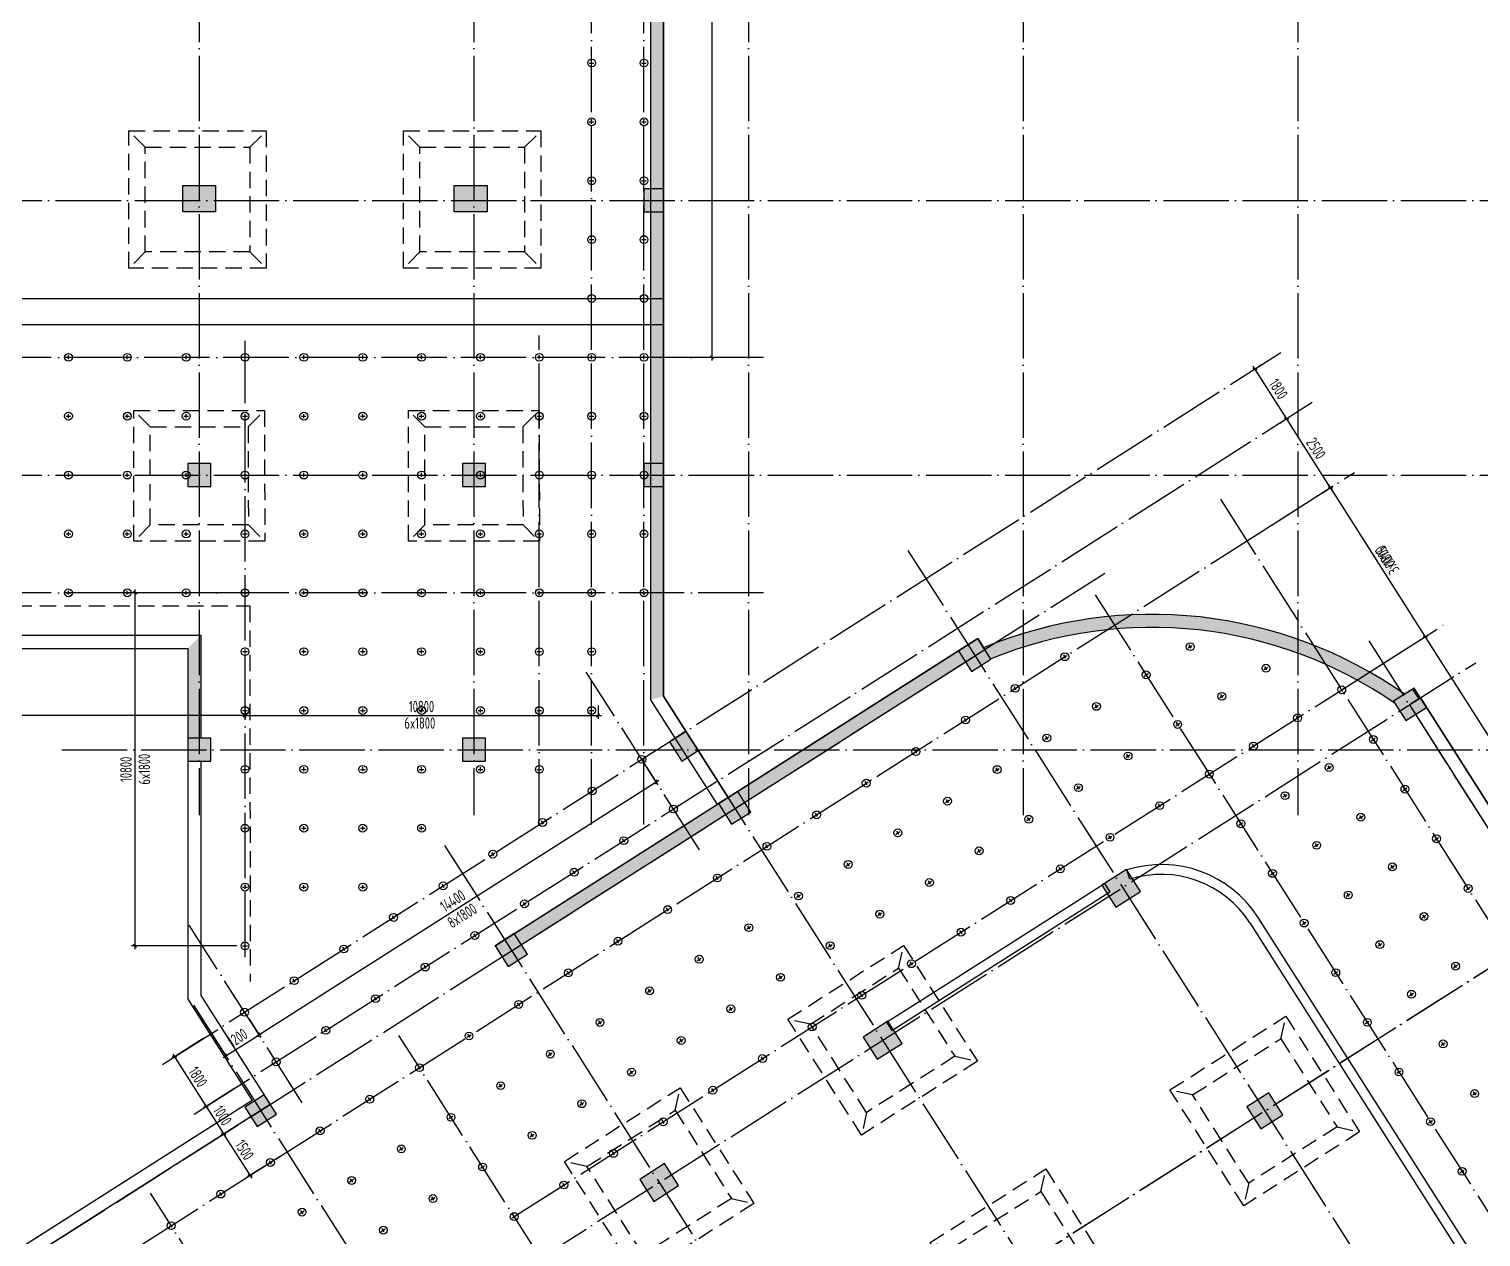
# Model space of a CAD drawing. Extents: x -190030 to 1780958, y -2186385 to 288330.
# Drawn here: x 24268 to 68671, y 69791 to 106729 of the extents above; entities that cross this region are included whole.
import ezdxf

# ---------------------------------------------------------------- set-up
doc = ezdxf.new("R2010")
doc.units = 0
doc.header["$LTSCALE"] = 1000
doc.header["$MEASUREMENT"] = 0
doc.linetypes.add('DASHED', pattern=[0.75, 0.5, -0.25])
doc.linetypes.add('DOTE', pattern=[2.42, 2, -0.2, 0.02, -0.2])
for name, color, linetype in [('05-填充_天正', 26, 'Continuous'), ('A_AXIS-轴线', 1, 'DOTE'), ('A_STR-砼墙', 51, 'Continuous'), ('COLU', 7, 'Continuous'), ('COLU_HATCH', 251, 'Continuous'), ('DIM', 3, 'Continuous'), ('DOTE', 4, 'DOTE'), ('jc', 5, 'Continuous'), ('s-base', 60, 'Continuous'), ('TEXT', 7, 'Continuous'), ('后浇带', 3, 'Continuous'), ('锚杆', 6, 'Continuous')]:
    doc.layers.add(name, color=color, linetype=linetype)
doc.styles.add('TSSD_Dimension', font='Tssdeng.shx', dxfattribs={"width": 0.7, "bigfont": 'hztxt.shx'})
doc.styles.add('TSSD_Rein', font='tssdeng.shx', dxfattribs={"width": 0.7, "bigfont": 'hztxt.shx'})
doc.dimstyles.new('TSSD_100_100', dxfattribs={"dimtxt": 350, "dimasz": 100, "dimexe": 100, "dimexo": 250, "dimgap": 100, "dimtad": 1, "dimdec": 0, "dimzin": 0, "dimdsep": 46, "dimtxsty": 'TSSD_Dimension', "dimblk": 'ARCHTICK', "dimblk1": 'ARCHTICK', "dimblk2": 'ARCHTICK', "dimcen": 0, "dimdle": 100, "dimclrt": 7, "dimadec": 0, "dimazin": 0, "dimtfac": 1, "dimtdec": 0, "dimtix": 1, "dimtmove": 2, "dimatfit": 3, "dimfxl": 1, "dimtolj": 1, "dimtzin": 0, "dimarcsym": 0})

# ---------------------------------------------------------------- blocks, each defined once
blk = doc.blocks.new('104 轴线')
for p, q in [((-100800, 67200), (-100800, -2001)), ((-92400, 67200), (-92400, -2001)), ((-84000, 67200), (-84000, -2001)), ((-75600, 67200), (-75600, -2001)), ((-67200, 67200), (-67200, -2001)), ((-139073, 16800), (13400, 16800)), ((-139073, 8400), (13400, 8400)), ((-79126, 6098), (-49948, -39738)), ((-158456, -48930), (-73109, 5398)), ((-65036, 3331), (-41175, -34153)), ((-153945, -56016), (-61764, 2663)), ((-86465, 1426), (-57287, -44410)), ((-105000, 0), (13400, 0)), ((-105000, 0), (13400, 0)), ((-93298, -2923), (-64120, -48760)), ((-149616, -62863), (-57436, -4184)), ((-149595, -62849), (-57415, -4171)), ((-100975, -7810), (-71797, -53646))]:
    blk.add_line(p, q)
blk = doc.blocks.new('A$C40850C3D')
at = {"layer": 's-base', "color": 8, "linetype": 'DASHED'}
for p, q in [((-1500, 1500), (-2000, 2000)), ((1500, 1500), (2000, 2000)), ((-1500, -1500), (-2000, -2000)), ((1500, -1500), (2000, -2000))]:
    blk.add_line(p, q, dxfattribs=at)
for points in [[(2000, 2000), (2000, -2000), (-2000, -2000), (-2000, 2000)], [(1500, 1500), (1500, -1500), (-1500, -1500), (-1500, 1500)]]:
    blk.add_lwpolyline(points, close=True, dxfattribs=at)
blk = doc.blocks.new('zhu1')
at = {"layer": 'COLU_HATCH'}
for points in [[(13823, -41550), (14823, -41550), (14823, -42350), (13823, -42350)], [(22123, -41550), (23123, -41550), (23123, -42350), (22123, -42350)], [(28522, -41650), (27922, -41650), (27922, -42350), (28522, -42350)], [(14673, -50050), (13973, -50050), (13973, -50750), (14673, -50750)], [(23073, -50050), (22373, -50050), (22373, -50750), (23073, -50750)], [(28522, -50050), (27922, -50050), (27922, -50750), (28522, -50750)], [(37539, -55776), (37941, -56408), (38532, -56032), (38129, -55400)], [(50850, -57319), (51226, -57910), (51858, -57507), (51482, -56917)], [(14673, -58450), (13973, -58450), (13973, -59150), (14673, -59150)], [(23073, -58450), (22373, -58450), (22373, -59150), (23073, -59150)], [(29076, -59147), (29582, -58825), (29206, -58235), (28700, -58557)], [(30200, -60448), (30602, -61080), (31193, -60704), (30790, -60072)], [(42353, -63617), (43112, -63134), (42682, -62459), (41923, -62943)], [(23367, -64797), (23769, -65430), (24360, -65054), (23957, -64422)], [(35056, -68262), (35815, -67779), (35385, -67104), (34626, -67588)], [(15717, -69726), (16093, -70317), (16683, -69941), (16307, -69350)], [(46357, -69722), (46787, -70397), (47461, -69967), (47032, -69292)], [(28223, -72612), (28982, -72129), (28552, -71454), (27793, -71937)]]:
    blk.add_hatch(color=8, dxfattribs=at).paths.add_polyline_path(points)
at = {"layer": 'A_STR-砼墙', "color": 8}
for p, q in [((28122, 4900), (28122, -57278)), ((28522, 5300), (28522, -57161)), ((6273, -55300), (14373, -55300)), ((14373, -55300), (14373, -58450)), ((23367, -64797), (38129, -55400)), ((38129, -55400), (38344, -55737)), ((6273, -55700), (13973, -55700)), ((13973, -55700), (13973, -58450)), ((23581, -65135), (38344, -55737)), ((28122, -57278), (30157, -60475)), ((28522, -57161), (30495, -60260)), ((51670, -57212), (51333, -57427)), ((51670, -57212), (71700, -88678)), ((51333, -57427), (71148, -88555)), ((13973, -59150), (13973, -66427)), ((14373, -59150), (14373, -66311)), ((30495, -60260), (30157, -60475)), ((42782, -62760), (42692, -62474)), ((41417, -63265), (42007, -62889)), ((42007, -62889), (42168, -63142)), ((36946, -66111), (41417, -63265)), ((41578, -63518), (42168, -63142)), ((37107, -66364), (41578, -63518)), ((46701, -63931), (53602, -74771)), ((46448, -64092), (53349, -74932)), ((23367, -64797), (23581, -65135)), ((35343, -67131), (36946, -66111)), ((13973, -66427), (15943, -69523)), ((14373, -66311), (16495, -69645)), ((35504, -67384), (37107, -66364)), ((35343, -67131), (35504, -67384)), ((15943, -69523), (9236, -73792)), ((16495, -69645), (9451, -74129))]:
    blk.add_line(p, q, dxfattribs=at)
for centre, radius, start, end in [((43454, -68108), 13450, 54.8995, 112.4922), ((43454, -68108), 13050, 55.2537, 112.1828), ((43749, -65811), 3500, 32.4792, 107.5786), ((43749, -65811), 3200, 32.4792, 107.5786)]:
    blk.add_arc(centre, radius, start, end, dxfattribs=at)
at = {"layer": 'COLU', "color": 8}
for points in [[(13823, -41550), (14823, -41550), (14823, -42350), (13823, -42350)], [(22123, -41550), (23123, -41550), (23123, -42350), (22123, -42350)], [(28522, -41650), (27922, -41650), (27922, -42350), (28522, -42350)], [(14673, -50050), (13973, -50050), (13973, -50750), (14673, -50750)], [(23073, -50050), (22373, -50050), (22373, -50750), (23073, -50750)], [(28522, -50050), (27922, -50050), (27922, -50750), (28522, -50750)], [(37539, -55776), (37941, -56408), (38532, -56032), (38129, -55400)], [(50850, -57319), (51226, -57910), (51858, -57507), (51482, -56917)], [(14673, -58450), (13973, -58450), (13973, -59150), (14673, -59150)], [(23073, -58450), (22373, -58450), (22373, -59150), (23073, -59150)], [(29076, -59147), (29582, -58825), (29206, -58235), (28700, -58557)], [(30200, -60448), (30602, -61080), (31193, -60704), (30790, -60072)], [(23367, -64797), (23769, -65430), (24360, -65054), (23957, -64422)], [(15717, -69726), (16093, -70317), (16683, -69941), (16307, -69350)], [(46357, -69722), (46787, -70397), (47461, -69967), (47032, -69292)]]:
    blk.add_lwpolyline(points, close=True, dxfattribs=at)
for points in [[(42353, -63617), (43112, -63134), (42682, -62459), (41923, -62943), (42353, -63617)], [(35056, -68262), (35815, -67779), (35385, -67104), (34626, -67588), (35056, -68262)], [(28223, -72612), (28982, -72129), (28552, -71454), (27793, -71937), (28223, -72612)]]:
    blk.add_lwpolyline(points, dxfattribs=at)
blk = doc.blocks.new('maogan1')
at = {"layer": '锚杆'}
for p, q in [((-1382074, -58863), (-1381931, -58863)), ((-1382052, -58863), (-1381929, -58863)), ((-1382000, -58920), (-1382000, -58800))]:
    blk.add_line(p, q, dxfattribs=at)
blk.add_circle((-1382000, -58863), 120, dxfattribs=at)
blk = doc.blocks.new('XZD2')
at = {"layer": 's-base', "color": 8, "linetype": 'DASHED'}
for p, q in [((1143371, -22700), (1142871, -22200)), ((1146571, -22700), (1147071, -22200)), ((1143371, -25900), (1142871, -26400)), ((1146571, -25900), (1147071, -26400))]:
    blk.add_line(p, q, dxfattribs=at)
for points in [[(1147071, -22200), (1147071, -26400), (1142871, -26400), (1142871, -22200)], [(1146571, -22700), (1146571, -25900), (1143371, -25900), (1143371, -22700)]]:
    blk.add_lwpolyline(points, close=True, dxfattribs=at)
blk = doc.blocks.new('_ArchTick')
at = {"color": 0, "linetype": 'ByBlock', "const_width": 0.4}
blk.add_lwpolyline([(-0.5, -0.5), (0.5, 0.5)], dxfattribs=at)
blk = doc.blocks.new('*D244')
at = {"layer": 'Defpoints', "color": 0, "transparency": 16777216}
for p in [(16474, 89044), (30874, 86290), (30874, 85750)]:
    blk.add_point(p, dxfattribs=at)
at = {"layer": 'DIM', "color": 0, "lineweight": -2, "transparency": 16777216}
for p, q in [((16474, 88794), (16474, 85650)), ((16374, 85750), (30974, 85750)), ((30874, 86040), (30874, 85650))]:
    blk.add_line(p, q, dxfattribs=at)
at = {"layer": 'DIM', "color": 0, "lineweight": -2, "transparency": 16777216, "xscale": 100, "yscale": 100, "zscale": 100}
for p, rotation in [((16474, 85750), 180.0000003868662), ((30874, 85750), 3.868661834577535e-07)]:
    blk.add_blockref('_ArchTick', p, dxfattribs=dict(at, rotation=rotation))
at = {"layer": 'DIM', "color": 7, "transparency": 16777216, "insert": (23674, 86025), "char_height": 350, "attachment_point": 5, "rotation": 0, "style": 'TSSD_Dimension'}
blk.add_mtext('\\A1;14400', dxfattribs=at)
blk = doc.blocks.new('*D246')
at = {"layer": 'Defpoints', "color": 0, "transparency": 16777216}
for p in [(30871, 86290), (41671, 86290), (41671, 85735)]:
    blk.add_point(p, dxfattribs=at)
at = {"layer": 'DIM', "color": 0, "lineweight": -2, "transparency": 16777216}
for p, q in [((30771, 85735), (41771, 85735)), ((30871, 86040), (30871, 85635)), ((41671, 86040), (41671, 85635))]:
    blk.add_line(p, q, dxfattribs=at)
at = {"layer": 'DIM', "color": 0, "lineweight": -2, "transparency": 16777216, "xscale": 100, "yscale": 100, "zscale": 100}
for p, rotation in [((30871, 85735), 180.0000003868662), ((41671, 85735), 3.868661834577535e-07)]:
    blk.add_blockref('_ArchTick', p, dxfattribs=dict(at, rotation=rotation))
at = {"layer": 'DIM', "color": 7, "transparency": 16777216, "insert": (36271, 86010), "char_height": 350, "attachment_point": 5, "rotation": 0, "style": 'TSSD_Dimension'}
blk.add_mtext('\\A1;10800', dxfattribs=at)
blk = doc.blocks.new('*D261')
at = {"layer": 'Defpoints', "color": 0, "transparency": 16777216}
for p in [(66969, 88150), (64413, 86522), (79013, 63810)]:
    blk.add_point(p, dxfattribs=at)
at = {"layer": 'DIM', "color": 0, "lineweight": -2, "transparency": 16777216}
for p, q in [((64624, 86657), (67054, 88203)), ((81522, 65288), (66916, 88234)), ((79224, 63944), (81552, 65426))]:
    blk.add_line(p, q, dxfattribs=at)
at = {"layer": 'DIM', "color": 0, "lineweight": -2, "transparency": 16777216, "xscale": 100, "yscale": 100, "zscale": 100}
for p, rotation in [((66969, 88150), 122.4790463259769), ((81468, 65373), 302.4790463259769)]:
    blk.add_blockref('_ArchTick', p, dxfattribs=dict(at, rotation=rotation))
at = {"layer": 'DIM', "color": 7, "transparency": 16777216, "insert": (74451, 76909), "char_height": 350, "attachment_point": 5, "rotation": 302.479, "style": 'TSSD_Dimension'}
blk.add_mtext('\\A1;27000', dxfattribs=at)
blk = doc.blocks.new('*D262')
at = {"layer": 'Defpoints', "color": 0, "transparency": 16777216}
for p in [(64070, 92705), (61514, 91078), (64413, 86522)]:
    blk.add_point(p, dxfattribs=at)
at = {"layer": 'DIM', "color": 0, "lineweight": -2, "transparency": 16777216}
for p, q in [((61724, 91212), (64154, 92758)), ((67023, 88065), (64016, 92789)), ((64624, 86657), (67054, 88203))]:
    blk.add_line(p, q, dxfattribs=at)
at = {"layer": 'DIM', "color": 0, "lineweight": -2, "transparency": 16777216, "xscale": 100, "yscale": 100, "zscale": 100}
for p, rotation in [((64070, 92705), 122.4790463259769), ((66969, 88150), 302.4790463259769)]:
    blk.add_blockref('_ArchTick', p, dxfattribs=dict(at, rotation=rotation))
at = {"layer": 'DIM', "color": 7, "transparency": 16777216, "insert": (65752, 90575), "char_height": 350, "attachment_point": 5, "rotation": 302.479, "style": 'TSSD_Dimension'}
blk.add_mtext('\\A1;5400', dxfattribs=at)
blk = doc.blocks.new('*D266')
at = {"layer": 'Defpoints', "color": 0, "transparency": 16777216}
for p in [(29805, 75991), (30772, 74473), (29683, 73779)]:
    blk.add_point(p, dxfattribs=at)
at = {"layer": 'DIM', "color": 0, "lineweight": -2, "transparency": 16777216}
for p, q in [((29595, 75857), (28632, 75244)), ((28663, 75382), (29737, 73695)), ((30561, 74338), (29599, 73726))]:
    blk.add_line(p, q, dxfattribs=at)
at = {"layer": 'DIM', "color": 0, "lineweight": -2, "transparency": 16777216, "xscale": 100, "yscale": 100, "zscale": 100}
for p, rotation in [((28716, 75298), 122.4790463259769), ((29683, 73779), 302.4790463259769)]:
    blk.add_blockref('_ArchTick', p, dxfattribs=dict(at, rotation=rotation))
at = {"layer": 'DIM', "color": 7, "transparency": 16777216, "insert": (29432, 74686), "char_height": 350, "attachment_point": 5, "rotation": 302.479, "style": 'TSSD_Dimension'}
blk.add_mtext('\\A1;1800', dxfattribs=at)
blk = doc.blocks.new('*D267')
at = {"layer": 'Defpoints', "color": 0, "transparency": 16777216}
for p in [(30772, 74473), (31646, 73844), (30220, 72936)]:
    blk.add_point(p, dxfattribs=at)
at = {"layer": 'DIM', "color": 0, "lineweight": -2, "transparency": 16777216}
for p, q in [((30561, 74338), (29599, 73726)), ((29629, 73864), (30274, 72852)), ((31435, 73710), (30136, 72882))]:
    blk.add_line(p, q, dxfattribs=at)
at = {"layer": 'DIM', "color": 0, "lineweight": -2, "transparency": 16777216, "xscale": 100, "yscale": 100, "zscale": 100}
for p, rotation in [((29683, 73779), 122.4790463259769), ((30220, 72936), 302.4790463259769)]:
    blk.add_blockref('_ArchTick', p, dxfattribs=dict(at, rotation=rotation))
at = {"layer": 'DIM', "color": 7, "transparency": 16777216, "insert": (30183, 73505), "char_height": 350, "attachment_point": 5, "rotation": 302.479, "style": 'TSSD_Dimension'}
blk.add_mtext('\\A1;1000', dxfattribs=at)
blk = doc.blocks.new('*D268')
at = {"layer": 'Defpoints', "color": 0, "transparency": 16777216}
for p in [(30862, 76659), (29847, 76018), (31299, 75973)]:
    blk.add_point(p, dxfattribs=at)
at = {"layer": 'DIM', "color": 0, "lineweight": -2, "transparency": 16777216}
for p, q in [((30996, 76448), (31353, 75888)), ((30202, 75274), (31383, 76026)), ((29982, 75807), (30340, 75244))]:
    blk.add_line(p, q, dxfattribs=at)
at = {"layer": 'DIM', "color": 0, "lineweight": -2, "transparency": 16777216, "xscale": 100, "yscale": 100, "zscale": 100}
for p, rotation in [((31299, 75973), 32.4790463269994), ((30286, 75328), 212.4790463269994)]:
    blk.add_blockref('_ArchTick', p, dxfattribs=dict(at, rotation=rotation))
at = {"layer": 'DIM', "color": 7, "transparency": 16777216, "insert": (30645, 75882), "char_height": 350, "attachment_point": 5, "rotation": 32.479, "style": 'TSSD_Dimension'}
blk.add_mtext('\\A1;1200', dxfattribs=at)
blk = doc.blocks.new('*D269')
at = {"layer": 'Defpoints', "color": 0, "transparency": 16777216}
for p in [(43009, 84392), (43446, 83705), (30862, 76659)]:
    blk.add_point(p, dxfattribs=at)
at = {"layer": 'DIM', "color": 0, "lineweight": -2, "transparency": 16777216}
for p, q in [((43144, 84181), (43500, 83621)), ((31215, 75919), (43531, 83759)), ((30996, 76448), (31353, 75888))]:
    blk.add_line(p, q, dxfattribs=at)
at = {"layer": 'DIM', "color": 0, "lineweight": -2, "transparency": 16777216, "xscale": 100, "yscale": 100, "zscale": 100}
for p, rotation in [((43446, 83705), 32.4790463269994), ((31299, 75973), 212.4790463269994)]:
    blk.add_blockref('_ArchTick', p, dxfattribs=dict(at, rotation=rotation))
at = {"layer": 'DIM', "color": 7, "transparency": 16777216, "insert": (37225, 80071), "char_height": 350, "attachment_point": 5, "rotation": 32.479, "style": 'TSSD_Dimension'}
blk.add_mtext('\\A1;14400', dxfattribs=at)
blk = doc.blocks.new('*D270')
at = {"layer": 'Defpoints', "color": 0, "transparency": 16777216}
for p in [(30874, 89490), (27506, 78690), (30874, 78690)]:
    blk.add_point(p, dxfattribs=at)
at = {"layer": 'DIM', "color": 0, "lineweight": -2, "transparency": 16777216}
for p, q in [((30624, 89490), (27406, 89490)), ((27506, 89590), (27506, 78590)), ((30624, 78690), (27406, 78690))]:
    blk.add_line(p, q, dxfattribs=at)
at = {"layer": 'DIM', "color": 0, "lineweight": -2, "transparency": 16777216, "xscale": 100, "yscale": 100, "zscale": 100}
for p, rotation in [((27506, 89490), 90.00000039198977), ((27506, 78690), 270.0000003919898)]:
    blk.add_blockref('_ArchTick', p, dxfattribs=dict(at, rotation=rotation))
at = {"layer": 'DIM', "color": 7, "transparency": 16777216, "insert": (27231, 84090), "char_height": 350, "attachment_point": 5, "rotation": 90, "style": 'TSSD_Dimension'}
blk.add_mtext('\\A1;10800', dxfattribs=at)
blk = doc.blocks.new('*D271')
at = {"layer": 'Defpoints', "color": 0, "transparency": 16777216}
for p in [(62727, 94814), (62727, 94814), (64070, 92705)]:
    blk.add_point(p, dxfattribs=at)
at = {"layer": 'DIM', "color": 0, "lineweight": -2, "transparency": 16777216}
for p, q in [((62516, 94680), (62643, 94760)), ((64123, 92620), (62673, 94898)), ((63859, 92570), (63985, 92651))]:
    blk.add_line(p, q, dxfattribs=at)
at = {"layer": 'DIM', "color": 0, "lineweight": -2, "transparency": 16777216, "xscale": 100, "yscale": 100, "zscale": 100}
for p, rotation in [((62727, 94814), 122.4790463259769), ((64070, 92705), 302.4790463259769)]:
    blk.add_blockref('_ArchTick', p, dxfattribs=dict(at, rotation=rotation))
at = {"layer": 'DIM', "color": 7, "transparency": 16777216, "insert": (63630, 93907), "char_height": 350, "attachment_point": 5, "rotation": 302.479, "style": 'TSSD_Dimension'}
blk.add_mtext('\\A1;2500', dxfattribs=at)
blk = doc.blocks.new('*D272')
at = {"layer": 'Defpoints', "color": 0, "transparency": 16777216}
for p in [(61761, 96332), (61761, 96332), (62727, 94814)]:
    blk.add_point(p, dxfattribs=at)
at = {"layer": 'DIM', "color": 0, "lineweight": -2, "transparency": 16777216}
for p, q in [((62781, 94729), (61707, 96417)), ((61971, 96467), (61845, 96386)), ((62516, 94680), (62643, 94760))]:
    blk.add_line(p, q, dxfattribs=at)
at = {"layer": 'DIM', "color": 0, "lineweight": -2, "transparency": 16777216, "xscale": 100, "yscale": 100, "zscale": 100}
for p, rotation in [((61761, 96332), 122.4790463259769), ((62727, 94814), 302.4790463259769)]:
    blk.add_blockref('_ArchTick', p, dxfattribs=dict(at, rotation=rotation))
at = {"layer": 'DIM', "color": 7, "transparency": 16777216, "insert": (62476, 95721), "char_height": 350, "attachment_point": 5, "rotation": 302.479, "style": 'TSSD_Dimension'}
blk.add_mtext('\\A1;1800', dxfattribs=at)
blk = doc.blocks.new('*D286')
at = {"layer": 'Defpoints', "color": 0, "transparency": 16777216}
for p in [(31351, 73656), (32157, 72390), (31026, 71670)]:
    blk.add_point(p, dxfattribs=at)
at = {"layer": 'DIM', "color": 0, "lineweight": -2, "transparency": 16777216}
for p, q in [((31140, 73522), (30136, 72882)), ((30166, 73020), (31079, 71586)), ((31946, 72256), (30941, 71617))]:
    blk.add_line(p, q, dxfattribs=at)
at = {"layer": 'DIM', "color": 0, "lineweight": -2, "transparency": 16777216, "xscale": 100, "yscale": 100, "zscale": 100}
for p, rotation in [((30220, 72936), 122.4797516546435), ((31026, 71670), 302.4797516546435)]:
    blk.add_blockref('_ArchTick', p, dxfattribs=dict(at, rotation=rotation))
at = {"layer": 'DIM', "color": 7, "transparency": 16777216, "insert": (30855, 72451), "char_height": 350, "attachment_point": 5, "rotation": 302.4798, "style": 'TSSD_Dimension'}
blk.add_mtext('\\A1;1500', dxfattribs=at)
blk = doc.blocks.new('*D292')
at = {"layer": 'Defpoints', "color": 0, "transparency": 16777216}
for p in [(43022, 132690), (43074, 96690), (45153, 96690)]:
    blk.add_point(p, dxfattribs=at)
at = {"layer": 'DIM', "color": 0, "lineweight": -2, "transparency": 16777216}
for p, q in [((45153, 132790), (45153, 96590)), ((43272, 132690), (45253, 132690)), ((43324, 96690), (45253, 96690))]:
    blk.add_line(p, q, dxfattribs=at)
at = {"layer": 'DIM', "color": 0, "lineweight": -2, "transparency": 16777216, "xscale": 100, "yscale": 100, "zscale": 100}
for p, rotation in [((45153, 132690), 90.00000000006006), ((45153, 96690), 270.0000000000601)]:
    blk.add_blockref('_ArchTick', p, dxfattribs=dict(at, rotation=rotation))
at = {"layer": 'DIM', "color": 7, "transparency": 16777216, "insert": (44878, 114690), "char_height": 350, "attachment_point": 5, "rotation": 90, "style": 'TSSD_Dimension'}
blk.add_mtext('\\A1;36000', dxfattribs=at)

msp = doc.modelspace()

# ---------------------------------------------------------------- hatches: boundary and pattern name
at = {"layer": '05-填充_天正'}
for points in [[(43673.2, 148789.5), (43273.2, 148389.5), (43273.2, 86212), (43673.2, 86328.5)], [(53459.4, 87808.1), (53677.6, 87465.3, -0.2536384), (66042.5, 86104.2), (66000.6, 86170.1), (66338.7, 86385.3, 0.2567226)], [(29123.5, 85039.5), (29523.5, 85039.5), (29523.5, 88189.5), (29123.5, 87789.5)], [(38732.3, 78354.7), (53495, 87752.1), (53280.2, 88089.5), (38517.5, 78692.1)]]:
    msp.add_hatch(color=8, dxfattribs=at).paths.add_polyline_path(points)

# ---------------------------------------------------------------- linework, layer by layer
at = {"layer": 'A_STR-砼墙', "color": 8}
for p, q in [((43273.2, 148389.5), (43273.2, 86212)), ((29523.5, 88189.5), (29523.5, 85039.5)), ((38517.5, 78692.1), (53280.2, 88089.5)), ((29123.5, 87789.5), (29123.5, 85039.5)), ((38732.3, 78354.7), (53495, 87752.1))]:
    msp.add_line(p, q, dxfattribs=at)
msp.add_arc((58604.8, 75381.2), 13050, 55.25372, 112.18282, dxfattribs=at)
at = {"layer": 'DOTE'}
for p, q in [((41473.5, 82402.1), (41473.5, 150494.1)), ((43073.5, 82402.1), (43073.5, 150494.1)), ((39873.5, 82402.1), (39873.5, 97355.5)), ((28351.4, 75065.5), (62547.1, 96833)), ((30873.5, 78345.5), (30873.5, 97189.3)), ((46728, 96689.5), (-11323.5, 96689.5)), ((29318, 73547.1), (63513.7, 95314.5)), ((-27376.6, 34494), (64800.2, 93169.7)), ((60703.1, 92350.7), (87833.3, 49730.6)), ((46728, 89489.5), (-11323.5, 89489.5)), ((56876.7, 89423.1), (81925.1, 50073.6)), ((39105.6, 70412.8), (67607.4, 88555.8)), ((44767.9, 81629.2), (41310, 87061.5)), ((32620.4, 73896.6), (29162.4, 79328.9)), ((60915.4, 36150.6), (35577, 75956.1)), ((53322.2, 31319.1), (27983.7, 71124.7))]:
    msp.add_line(p, q, dxfattribs=at)
at = {"layer": 'jc', "color": 8}
msp.add_lwpolyline([(86851.1, 54811.8), (66821.3, 86277.6), (66779.1, 86250.7), (66591.1, 86546), (66338.7, 86385.3), (66338.7, 86385.3, 0.2567226), (53459.4, 87808.1), (53280.2, 88089.5), (45645.8, 83229.8), (45645.8, 83229.8), (43673.2, 86328.5), (43673.2, 148789.5)], format="xyb", dxfattribs=at)
msp.add_lwpolyline([(-6426.5, 140339.5), (-6426.5, 96760.3), (-359.1, 87232.1), (516.4, 87789.5), (29123.5, 87789.5), (29123.5, 77062.2), (31094, 73966.6), (-10537.1, 47467)], dxfattribs=at)
at = {"layer": 's-base', "color": 8, "linetype": 'DASHED'}
for p, q in [((599.9, 89089.5), (31019.7, 89089.5)), ((31019.7, 89089.5), (31029.7, 77606.2))]:
    msp.add_line(p, q, dxfattribs=at)
at = {"layer": '后浇带', "color": 8}
for p, q in [((-6426.5, 98489.5), (43673.2, 98489.5)), ((-6426.5, 97689.5), (43673.2, 97689.5))]:
    msp.add_line(p, q, dxfattribs=at)

# ---------------------------------------------------------------- block references
at = {"layer": '05-填充_天正', "color": 8, "rotation": 359.9998411280657}
msp.add_blockref('zhu1', (15151.3, 143489.5), dxfattribs=at)
at = {"layer": 'A_AXIS-轴线', "rotation": 7.036962474964308e-07}
msp.add_blockref('104 轴线', (130273.5, 84689.5), dxfattribs=at)
at = {"layer": 's-base', "color": 8}
for name, p, rotation in [('XZD2', (-1115546.8, 125851.3), 359.9981697694363), ('XZD2', (-1107146.8, 125851.3), 359.9981697694363), ('A$C40850C3D', (29473.5, 93067), 0.05005720548987761), ('A$C40850C3D', (37873.5, 93067), 0.05005720548987761), ('XZD2', (-928571.1, -518517.8), 32.47807342356658), ('XZD2', (-916882.3, -520679), 32.47807342356658), ('XZD2', (-935404.2, -522867.4), 32.47807342356658), ('XZD2', (-924221.5, -525350.8), 32.47807342356658)]:
    msp.add_blockref(name, p, dxfattribs=dict(at, rotation=rotation))
at = {"layer": '锚杆'}
for p, rotation in [((1423473.5, 164552.9), 3.868661834577535e-07), ((1425073.5, 164552.9), 3.868661834577535e-07), ((1423473.5, 162752.9), 3.868661834577535e-07), ((1425073.5, 162752.9), 3.868661834577535e-07), ((1423473.5, 160952.9), 3.868661834577535e-07), ((1425073.5, 160952.9), 3.868661834577535e-07), ((1423473.5, 159152.9), 3.868661834577535e-07), ((1425073.5, 159152.9), 3.868661834577535e-07), ((1423473.5, 157352.9), 3.868661834577535e-07), ((1425073.5, 157352.9), 3.868661834577535e-07), ((1407473.5, 155552.9), 3.868661834577535e-07), ((1409273.5, 155552.9), 3.868661834577535e-07), ((1411073.5, 155552.9), 3.868661834577535e-07), ((1412873.5, 155552.9), 3.868661834577535e-07), ((1414673.5, 155552.9), 3.868661834577535e-07), ((1416473.5, 155552.9), 3.868661834577535e-07), ((1418273.5, 155552.9), 3.868661834577535e-07), ((1420073.5, 155552.9), 3.868661834577535e-07), ((1421873.5, 155552.9), 3.868661834577535e-07), ((1423473.5, 155552.9), 3.868661834577535e-07), ((1425073.5, 155552.9), 3.868661834577535e-07), ((1407473.5, 153752.9), 3.868661834577535e-07), ((1409273.5, 153752.9), 3.868661834577535e-07), ((1411073.5, 153752.9), 3.868661834577535e-07), ((1412873.5, 153752.9), 3.868661834577535e-07), ((1414673.5, 153752.9), 3.868661834577535e-07), ((1416473.5, 153752.9), 3.868661834577535e-07), ((1418273.5, 153752.9), 3.868661834577535e-07), ((1420073.5, 153752.9), 3.868661834577535e-07), ((1421873.5, 153752.9), 3.868661834577535e-07), ((1423473.5, 153752.9), 3.868661834577535e-07), ((1425073.5, 153752.9), 3.868661834577535e-07), ((1407473.5, 151952.9), 3.868661834577535e-07), ((1409273.5, 151952.9), 3.868661834577535e-07), ((1411073.5, 151952.9), 3.868661834577535e-07), ((1412873.5, 151952.9), 3.868661834577535e-07), ((1414673.5, 151952.9), 3.868661834577535e-07), ((1416473.5, 151952.9), 3.868661834577535e-07), ((1418273.5, 151952.9), 3.868661834577535e-07), ((1420073.5, 151952.9), 3.868661834577535e-07), ((1421873.5, 151952.9), 3.868661834577535e-07), ((1423473.5, 151952.9), 3.868661834577535e-07), ((1425073.5, 151952.9), 3.868661834577535e-07), ((1407473.5, 150152.9), 3.868661834577535e-07), ((1409273.5, 150152.9), 3.868661834577535e-07), ((1411073.5, 150152.9), 3.868661834577535e-07), ((1412873.5, 150152.9), 3.868661834577535e-07), ((1414673.5, 150152.9), 3.868661834577535e-07), ((1416473.5, 150152.9), 3.868661834577535e-07), ((1418273.5, 150152.9), 3.868661834577535e-07), ((1420073.5, 150152.9), 3.868661834577535e-07), ((1421873.5, 150152.9), 3.868661834577535e-07), ((1423473.5, 150152.9), 3.868661834577535e-07), ((1425073.5, 150152.9), 3.868661834577535e-07), ((1407473.5, 148352.9), 3.868661834577535e-07), ((1409273.5, 148352.9), 3.868661834577535e-07), ((1411073.5, 148352.9), 3.868661834577535e-07), ((1412873.5, 148352.9), 3.868661834577535e-07), ((1414673.5, 148352.9), 3.868661834577535e-07), ((1416473.5, 148352.9), 3.868661834577535e-07), ((1418273.5, 148352.9), 3.868661834577535e-07), ((1420073.5, 148352.9), 3.868661834577535e-07), ((1421873.5, 148352.9), 3.868661834577535e-07), ((1423473.5, 148352.9), 3.868661834577535e-07), ((1425073.5, 148352.9), 3.868661834577535e-07), ((1196391.4, 876196.6), 32.30633760721886), ((1412873.5, 146552.9), 3.868661834577535e-07), ((1414673.5, 146552.9), 3.868661834577535e-07), ((1416473.5, 146552.9), 3.868661834577535e-07), ((1418273.5, 146552.9), 3.868661834577535e-07), ((1420073.5, 146552.9), 3.868661834577535e-07), ((1421873.5, 146552.9), 3.868661834577535e-07), ((1423473.5, 146552.9), 3.868661834577535e-07), ((1192556.6, 875889.3), 32.30633760721886), ((1195041.7, 875337.4), 32.30633760721886), ((1198707.7, 875537.4), 32.30633760721886), ((1191038.2, 874922.7), 32.30633760721886), ((1201024.1, 874878.1), 32.30633760721886), ((1193523.2, 874370.9), 32.30633760721886), ((1197358, 874678.2), 32.30633760721886), ((1412873.5, 144752.9), 3.868661834577535e-07), ((1414673.5, 144752.9), 3.868661834577535e-07), ((1416473.5, 144752.9), 3.868661834577535e-07), ((1418273.5, 144752.9), 3.868661834577535e-07), ((1420073.5, 144752.9), 3.868661834577535e-07), ((1421873.5, 144752.9), 3.868661834577535e-07), ((1423473.5, 144752.9), 3.868661834577535e-07), ((1189519.7, 873956.1), 32.30633760721886), ((1199674.3, 874018.9), 32.30633760721886), ((1196008.3, 873819), 32.30633760721886), ((1192004.8, 873404.3), 32.30633760721886), ((1198324.6, 873159.7), 32.30633760721886), ((1201990.7, 873359.6), 32.30633760721886), ((1179618.4, 872750.6), 32.30633760721886), ((1188001.3, 872989.5), 32.30633760721886), ((1194489.8, 872852.4), 32.30633760721886), ((1412873.5, 142952.9), 3.868661834577535e-07), ((1414673.5, 142952.9), 3.868661834577535e-07), ((1416473.5, 142952.9), 3.868661834577535e-07), ((1418273.5, 142952.9), 3.868661834577535e-07), ((1420073.5, 142952.9), 3.868661834577535e-07), ((1421873.5, 142952.9), 3.868661834577535e-07), ((1190486.3, 872437.7), 32.30633760721886), ((1196974.8, 872300.5), 32.30633760721886), ((1200640.9, 872500.5), 32.30633760721886), ((1178099.9, 871784), 32.30633760721886), ((1186482.8, 872023), 32.30633760721886), ((1192971.3, 871885.8), 32.30633760721886), ((1202957.2, 871841.2), 32.30633760721886), ((1180585, 871232.2), 32.30633760721886), ((1188967.8, 871471.1), 32.30633760721886), ((1195456.4, 871333.9), 32.30633760721886), ((1199291.2, 871641.3), 32.30633760721886), ((1176581.5, 870817.4), 32.30633760721886), ((1184964.4, 871056.4), 32.30633760721886), ((1191452.9, 870919.2), 32.30633760721886), ((1197941.4, 870782.1), 32.30633760721886), ((1201607.5, 870982), 32.30633760721886), ((1412873.5, 141152.9), 3.868661834577535e-07), ((1414673.5, 141152.9), 3.868661834577535e-07), ((1416473.5, 141152.9), 3.868661834577535e-07), ((1418273.5, 141152.9), 3.868661834577535e-07), ((1187449.4, 870504.5), 32.30633760721886), ((1193937.9, 870367.4), 32.30633760721886), ((1179066.5, 870265.6), 32.30633760721886), ((1183445.9, 870089.8), 32.30633760721886), ((1189934.4, 869952.6), 32.30633760721886), ((1200257.8, 870122.8), 32.30633760721886), ((1203923.8, 870322.7), 32.30633760721886), ((1175063, 869850.9), 32.30633760721886), ((1185930.9, 869537.9), 32.30633760721886), ((1202574.1, 869463.5), 32.30633760721886), ((1177548.1, 869299), 32.30633760721886), ((1181927.4, 869123.2), 32.30633760721886), ((1192419.5, 869400.8), 32.30633760721886), ((1198908, 869263.6), 32.30633760721886), ((1412873.5, 139352.9), 3.868661834577535e-07), ((1414673.5, 139352.9), 3.868661834577535e-07), ((1416473.5, 139352.9), 3.868661834577535e-07), ((1173544.6, 868884.3), 32.30633760721886), ((1184412.5, 868571.3), 32.30633760721886), ((1188416, 868986), 32.30633760721886), ((1201224.4, 868604.4), 32.30633760721886), ((1204890.4, 868804.3), 32.30633760721886), ((1176029.6, 868332.4), 32.30633760721886), ((1180409, 868156.6), 32.30633760721886), ((1190901, 868434.2), 32.30633760721886), ((1172026.1, 867917.7), 32.30633760721886), ((1186897.5, 868019.5), 32.30633760721886), ((1199874.6, 867745.2), 32.30633760721886), ((1203540.7, 867945.1), 32.30633760721886), ((1174511.1, 867365.8), 32.30633760721886), ((1182894, 867604.7), 32.30633760721886), ((1189382.6, 867467.6), 32.30633760721886), ((1412873.5, 137552.9), 3.868661834577535e-07), ((1170507.6, 866951.1), 32.30633760721886), ((1178890.5, 867190), 32.30633760721886), ((1185379.1, 867052.9), 32.30633760721886), ((1202190.9, 867085.9), 32.30633760721886), ((1172992.7, 866399.2), 32.30633760721886), ((1181375.6, 866638.1), 32.30633760721886), ((1187864.1, 866501), 32.30633760721886), ((1204507.3, 866426.6), 32.30633760721886), ((1168989.2, 865984.5), 32.30633760721886), ((1177372.1, 866223.4), 32.30633760721886), ((1183860.6, 866086.3), 32.30633760721886), ((1200841.2, 866226.7), 32.30633760721886), ((1179857.1, 865671.6), 32.30633760721886), ((1186345.7, 865534.4), 32.30633760721886), ((1203157.5, 865567.4), 32.30633760721886), ((1167470.7, 865017.9), 32.30633760721886), ((1171474.2, 865432.6), 32.30633760721886), ((1175853.6, 865256.8), 32.30633760721886), ((1182342.2, 865119.7), 32.30633760721886), ((1178338.7, 864705), 32.30633760721886), ((1184827.2, 864567.8), 32.30633760721886), ((1201807.8, 864708.3), 32.30633760721886), ((1169955.8, 864466), 32.30633760721886), ((1174335.2, 864290.2), 32.30633760721886), ((1180823.7, 864153.1), 32.30633760721886), ((1176820.2, 863738.4), 32.30633760721886), ((1204124.1, 864049), 32.30633760721886), ((1168437.3, 863499.5), 32.30633760721886), ((1172816.7, 863323.7), 32.30633760721886), ((1183308.7, 863601.2), 32.30633760721886), ((1179305.3, 863186.5), 32.30633760721886), ((1202774.4, 863189.8), 32.30633760721886), ((1171298.3, 862357.1), 32.30633760721886), ((1175301.8, 862771.8), 32.30633760721886), ((1181790.3, 862634.6), 32.30633760721886), ((1205090.7, 862530.5), 32.30633760721886), ((1177786.8, 862219.9), 32.30633760721886), ((1173783.3, 861805.2), 32.30633760721886), ((1180271.8, 861668.1), 32.30633760721886), ((1203741, 861671.4), 32.30633760721886), ((1169779.8, 861390.5), 32.30633760721886), ((1176268.3, 861253.3), 32.30633760721886), ((1172264.8, 860838.6), 32.30633760721886), ((1178753.4, 860701.5), 32.30633760721886), ((1168261.3, 860423.9), 32.30633760721886), ((1174749.9, 860286.7), 32.30633760721886), ((1204707.6, 860152.9), 32.30633760721886), ((1170746.4, 859872), 32.30633760721886), ((1177234.9, 859734.9), 32.30633760721886), ((1166742.9, 859457.3), 32.30633760721886), ((1173231.4, 859320.2), 32.30633760721886), ((1169227.9, 858905.4), 32.30633760721886), ((1165224.4, 858490.7), 32.30633760721886), ((1171713, 858353.6), 32.30633760721886), ((1175716.5, 858768.3), 32.30633760721886)]:
    msp.add_blockref('maogan1', p, dxfattribs=dict(at, rotation=rotation))

# ---------------------------------------------------------------- texts
at = {"layer": 'TEXT', "style": 'TSSD_Rein', "width": 0.7}
for s, rotation, p in [('3x1800', 122.47905, (66194.7, 90194.1)), ('6x1800', 0, (35748.9, 85330.3)), ('6x1800', 90.47905, (27974.4, 83625.8)), ('8x1800', 32.47905, (37205.9, 79214.1))]:
    msp.add_text(s, height=350, rotation=rotation, dxfattribs=at).set_placement(p)

# ---------------------------------------------------------------- dimensions: what is measured, and where the dimension line sits
at = {"layer": 'DIM'}
for base, p1, p2, angle, picture, middle in [((45152.9, 96689.5), (43022, 132689.5), (43073.5, 96689.5), 90, '*D292', (44877.9, 114689.5)), ((61760.6, 96332.3), (62727.1, 94813.9), (61760.6, 96332.3), 122.47905, '*D272', (62475.8, 95720.8)), ((62727.1, 94813.9), (64069.7, 92704.7), (62727.1, 94813.9), 122.47905, '*D271', (63630.4, 93907)), ((64069.7, 92704.7), (64413.2, 86522.5), (61513.6, 91077.6), 122.47905, '*D262', (65751.5, 90574.8)), ((30873.5, 85750.2), (16473.5, 89043.5), (30873.5, 86289.5), 0, '*D244', (23673.5, 86025.2)), ((66969.3, 88149.6), (79013.3, 63810.1), (64413.2, 86522.5), 122.47905, '*D261', (74450.7, 76908.8)), ((41671, 85734.8), (30871, 86289.5), (41671, 86289.5), 0, '*D246', (36271, 86009.8)), ((43446.4, 83705.2), (30861.8, 76659.2), (43009.4, 84391.8), 32.47905, '*D269', (37225, 80070.9)), ((31298.9, 75972.6), (29847.5, 76017.8), (30861.8, 76659.2), 32.47905, '*D268', (30645, 75882.4)), ((29683, 73779.4), (29805.5, 75991.1), (30772.1, 74472.7), 122.47905, '*D266', (29431.7, 74686.3)), ((30219.9, 72936), (30772.1, 74472.7), (31646.4, 73844), 122.47905, '*D267', (30183.4, 73505.3))]:
    dim = msp.add_linear_dim(base=base, p1=p1, p2=p2, angle=angle, dimstyle='TSSD_100_100', dxfattribs=at)
    dim.commit()
    dim.dimension.update_dxf_attribs({"geometry": picture, "text_midpoint": middle})
for p1, p2, distance, picture, middle in [((30873.5, 89489.5), (30873.5, 78689.5), -3367.1, '*D270', (27231.4, 84089.5)), ((31350.9, 73655.9), (32156.7, 72390.2), -1340.8, '*D286', (30854.7, 72450.8))]:
    dim = msp.add_aligned_dim(p1=p1, p2=p2, distance=distance, dimstyle='TSSD_100_100', dxfattribs=at)
    dim.commit()
    dim.dimension.update_dxf_attribs({"geometry": picture, "text_midpoint": middle})

doc.saveas('drawing.dxf')
